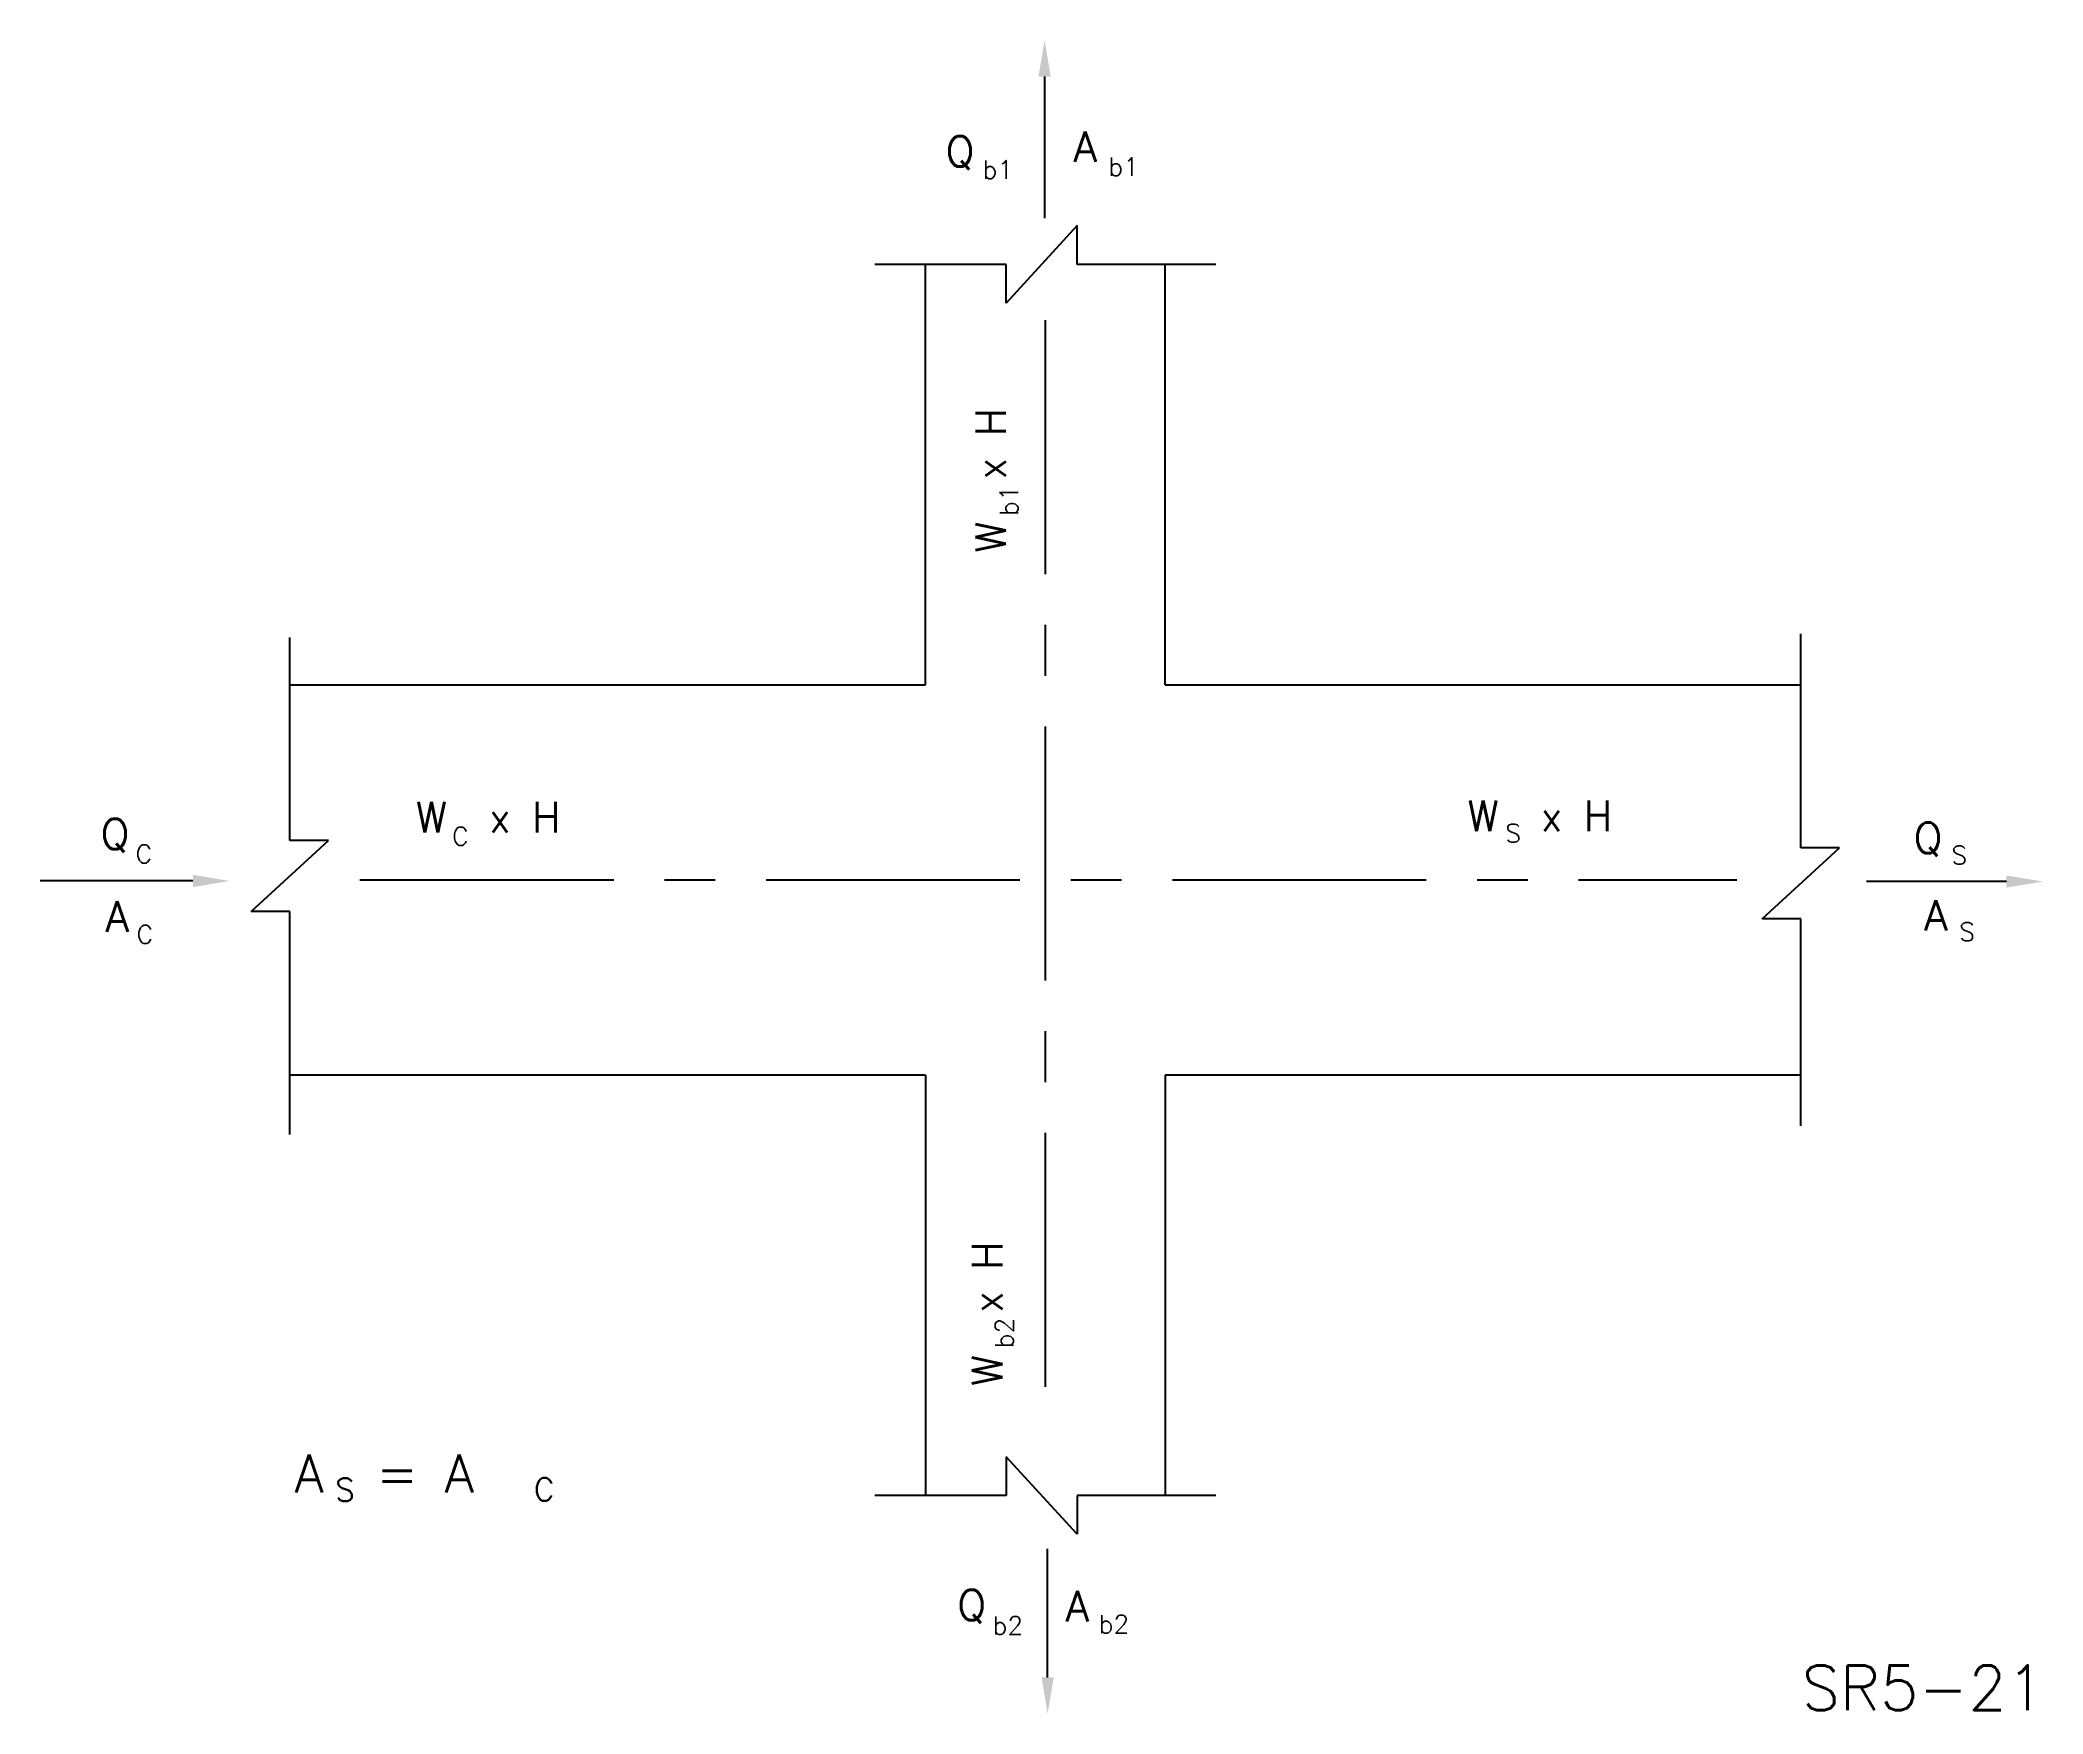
# Model space of a CAD drawing. Extents: x 1.02 to 10.88, y 0.11 to 8.35.
import ezdxf

# ---------------------------------------------------------------- set-up
doc = ezdxf.new("R2010")
doc.units = 0
doc.header["$MEASUREMENT"] = 0
doc.linetypes.add('CENTER', pattern=[2, 1.25, -0.25, 0.25, -0.25])
doc.layers.get('0').update_dxf_attribs({"linetype": 'CONTINUOUS'})
doc.layers.add('CENTER', color=7, linetype='CENTER')
doc.layers.add('NUMBER', color=7, linetype='CONTINUOUS')
doc.styles.add('ROMANS', font='ROMANS')

msp = doc.modelspace()

# ---------------------------------------------------------------- linework, layer by layer
for p, q in [((5.9608, 8.1717), (5.9608, 7.4757)), ((6.1208, 7.4385), (5.7715, 7.0571)), ((6.1208, 7.2478), (6.1208, 7.4385)), ((5.7715, 7.2478), (5.1247, 7.2478)), ((5.3747, 5.1794), (5.3747, 7.2478)), ((5.7715, 7.0571), (5.7715, 7.2478)), ((6.8037, 7.2478), (6.1208, 7.2478)), ((6.5537, 5.1794), (6.5537, 7.2478)), ((9.6831, 4.3763), (9.6831, 5.4294)), ((2.2453, 4.4133), (2.2453, 5.4122)), ((2.2453, 5.1794), (5.3747, 5.1794)), ((6.5537, 5.1794), (9.6831, 5.1794)), ((2.0546, 4.064), (2.436, 4.4133)), ((2.436, 4.4133), (2.2453, 4.4133)), ((9.4924, 4.0269), (9.8738, 4.3763)), ((9.8738, 4.3763), (9.6831, 4.3763)), ((1.7685, 4.2139), (1.0158, 4.2139)), ((10.695, 4.2109), (10.0062, 4.2109)), ((2.2453, 4.064), (2.0546, 4.064)), ((2.2453, 2.967), (2.2453, 4.064)), ((9.6831, 4.0269), (9.4924, 4.0269)), ((9.6831, 3.0081), (9.6831, 4.0269)), ((5.3747, 3.2581), (2.2453, 3.2581)), ((5.3747, 3.2581), (5.3747, 1.1897)), ((9.6831, 3.2581), (6.5537, 3.2581)), ((6.5537, 3.2581), (6.5537, 1.1897)), ((6.1208, 0.999), (5.7715, 1.3804)), ((5.7715, 1.3804), (5.7715, 1.1897)), ((5.7715, 1.1897), (5.1247, 1.1897)), ((6.8037, 1.1897), (6.1208, 1.1897)), ((6.1208, 1.1897), (6.1208, 0.999)), ((5.9756, 0.295), (5.9756, 0.9279))]:
    msp.add_line(p, q)
for points in [[(5.9308, 8.1717), (5.9908, 8.1717), (5.9608, 8.3517)], [(1.7685, 4.2439), (1.7685, 4.1839), (1.9485, 4.2139)], [(10.695, 4.2409), (10.695, 4.1809), (10.875, 4.2109)], [(6.0056, 0.295), (5.9456, 0.295), (5.9756, 0.115)]]:
    msp.add_solid(points)
at = {"layer": 'CENTER'}
for p, q in [((5.9642, 6.974), (5.9642, 1.5042)), ((2.5895, 4.2187), (9.3674, 4.2187))]:
    msp.add_line(p, q, dxfattribs=at)

# ---------------------------------------------------------------- texts
at = {"style": 'ROMANS'}
for s, height, p in [('A', 0.15, (6.1033, 7.7521)), ('Q', 0.15, (5.4734, 7.7293)), ('b1', 0.09, (5.6552, 7.6694)), ('b1', 0.09, (6.2749, 7.6831)), ('W  x H', 0.15, (2.8651, 4.4531)), ('W  x H', 0.15, (8.0424, 4.4594)), ('Q', 0.15, (1.314, 4.3703)), ('C', 0.09, (3.0444, 4.389)), ('S', 0.09, (8.2289, 4.404)), ('Q', 0.15, (10.239, 4.3508)), ('C', 0.09, (1.4861, 4.3019)), ('S', 0.09, (10.4246, 4.2962)), ('A', 0.15, (1.3383, 3.964)), ('A', 0.15, (10.2904, 3.9698)), ('C', 0.09, (1.4913, 3.9059)), ('S', 0.09, (10.4632, 3.919)), ('A  = A', 0.1875, (2.2679, 1.2047)), ('S', 0.1125, (2.469, 1.1622)), ('C', 0.1125, (3.4463, 1.1635)), ('Q', 0.15, (5.5312, 0.5757)), ('A', 0.15, (6.064, 0.57)), ('b2', 0.09, (5.7044, 0.505)), ('b2', 0.09, (6.2265, 0.5116))]:
    msp.add_text(s, height=height, dxfattribs=at).set_placement(p)
for s, height, p in [('W  x H', 0.15, (5.7705, 5.8285)), ('b1', 0.09, (5.8299, 6.0101)), ('W  x H', 0.15, (5.753, 1.7273)), ('b2', 0.09, (5.8068, 1.9139))]:
    msp.add_text(s, height=height, rotation=90, dxfattribs=at).set_placement(p)
at = {"layer": 'NUMBER', "style": 'ROMANS'}
msp.add_text('SR5-21', height=0.22, dxfattribs=at).set_placement((9.6871, 0.1335))

doc.saveas('drawing.dxf')
